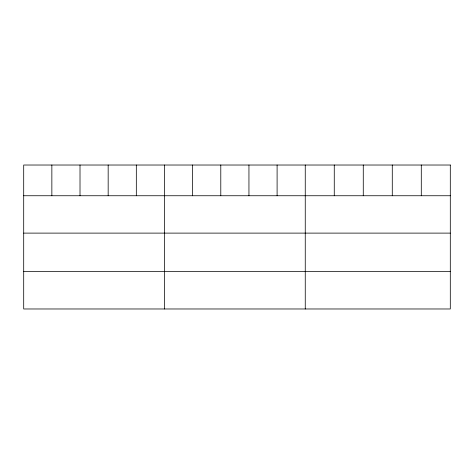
<?xml version="1.0" encoding="UTF-8"?>
<svg xmlns="http://www.w3.org/2000/svg" width="474" height="474" viewBox="0 0 474 474"><rect width="100%" height="100%" fill="white"/><g stroke="black" fill="none" stroke-linecap="round" stroke-linejoin="round"><path stroke-width="0.71" d="M23.7 195.744L450.3 195.744M23.7 233.113L450.3 233.113M23.7 271.608L450.3 271.608M421.291 165.023L421.291 195.744M392.282 165.023L392.282 195.744M363.274 165.023L363.274 195.744M334.265 165.023L334.265 195.744M305.256 165.023L305.256 308.977M277.1 165.023L277.1 195.744M248.945 165.023L248.945 195.744M220.789 165.023L220.789 195.744M192.634 165.023L192.634 195.744M164.478 165.023L164.478 308.977M136.322 165.023L136.322 195.744M108.167 165.023L108.167 195.744M80.011 165.023L80.011 195.744M51.856 165.023L51.856 195.744M450.3 165.023L23.7 165.023L23.7 308.977L450.3 308.977L450.3 165.023"/></g></svg>
